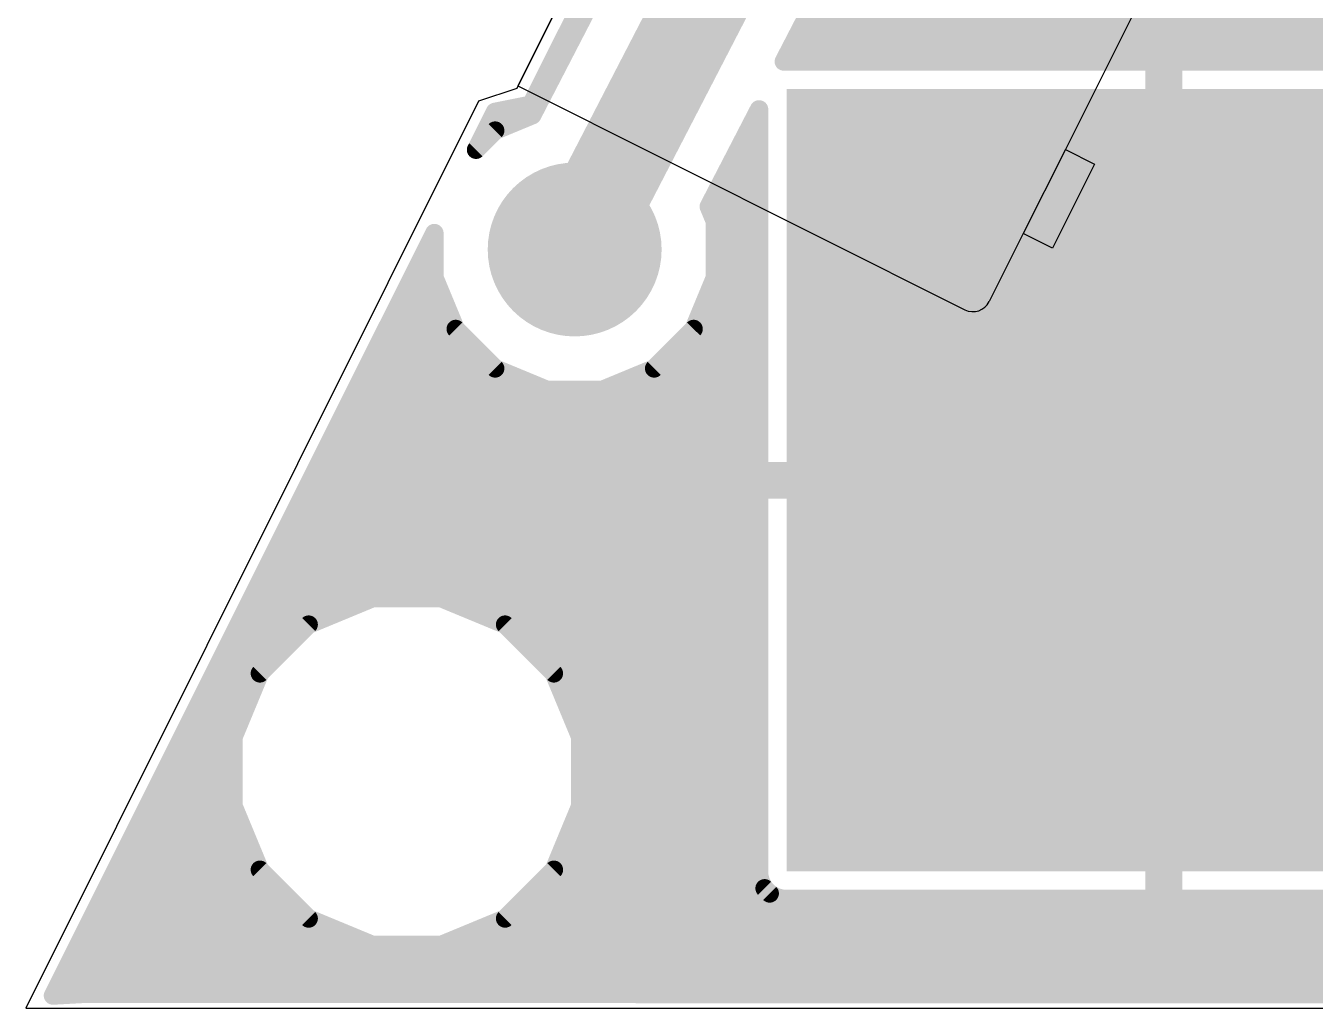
# Model space of a CAD drawing. Extents: x 0 to 110, y 0 to 76.
# Drawn here: x 0.03 to 17.82, y 0.03 to 13.59 of the extents above; entities that cross this region are included whole.
import ezdxf

# ---------------------------------------------------------------- set-up
doc = ezdxf.new("R2010")
doc.units = 0
doc.header["$MEASUREMENT"] = 0
doc.layers.get('0').update_dxf_attribs({"linetype": 'CONTINUOUS'})
for name, color, linetype in [('1', 22, 'CONTINUOUS'), ('18', 82, 'CONTINUOUS'), ('22', 253, 'CONTINUOUS'), ('255', 6, 'CONTINUOUS')]:
    doc.layers.add(name, color=color, linetype=linetype)

# ---------------------------------------------------------------- blocks, each defined once
blk = doc.blocks.new('RECT')
blk.add_solid([(-0.5, -0.5), (0.5, -0.5), (-0.5, 0.5), (0.5, 0.5)])
blk = doc.blocks.new('ROUNDV')
at = {"const_width": 0.5}
blk.add_lwpolyline([(0, -0.25, 1), (0, 0.25, 1), (0, -0.25)], format="xyb", dxfattribs=at)

msp = doc.modelspace()

# ---------------------------------------------------------------- linework, layer by layer
at = {"layer": '1'}
for points, const_width in [([(12.9, 20.75), (7.6, 10.5)], 1.27), ([(11.5581, 21.1411), (7.0143, 12.3536)], 0.254), ([(7, 12.5), (10.8, 20.1)], 0.254), ([(10.4862, 13.0956), (14.1167, 20.1168)], 0.254), ([(7.608, 13.716), (7.7188, 13.716)], 0.254), ([(10.807, 13.716), (35.0904, 13.716)], 0.254), ([(7.481, 13.462), (7.5875, 13.462)], 0.254), ([(10.6757, 13.462), (35.0831, 13.462)], 0.254), ([(7.354, 13.208), (7.4561, 13.208)], 0.254), ([(15.6036, 13.0956), (10.4862, 13.0956)], 0.254), ([(10.5443, 13.208), (30.0735, 13.208)], 0.254), ([(15.6036, 7.4416), (15.6036, 13.0956)], 0.254), ([(20.9858, 13.0956), (15.8576, 13.0956)], 0.254), ([(15.8576, 13.0956), (15.8576, 7.4416)], 0.254), ([(7.227, 12.954), (7.3248, 12.954)], 0.254), ([(15.6036, 12.954), (15.8576, 12.954)], 0.254), ([(7.1, 12.7), (7.1935, 12.7)], 0.254), ([(15.6036, 12.7), (15.8576, 12.7)], 0.254), ([(6.2388, 11.8775), (6.5, 12.4)], 0.254), ([(6.5, 12.4), (7, 12.5)], 0.254), ([(7.0143, 12.3536), (6.503, 12.1418)], 0.254), ([(6.73, 12.446), (7.0621, 12.446)], 0.254), ([(9.4506, 11.0928), (10.1446, 12.435)], 0.254), ([(10.1446, 12.435), (10.1446, 7.4416)], 0.254), ([(15.6036, 12.446), (15.8576, 12.446)], 0.254), ([(6.396, 12.192), (6.6243, 12.192)], 0.254), ([(10.019, 12.192), (10.1446, 12.192)], 0.254), ([(15.6036, 12.192), (15.8576, 12.192)], 0.254), ([(6.503, 12.1418), (6.2388, 11.8775)], 0.254), ([(6.269, 11.938), (6.2992, 11.938)], 0.254), ([(9.8877, 11.938), (10.1446, 11.938)], 0.254), ([(15.6036, 11.938), (15.8576, 11.938)], 0.254), ([(9.7563, 11.684), (10.1446, 11.684)], 0.254), ([(15.6036, 11.684), (15.8576, 11.684)], 0.254), ([(9.625, 11.43), (10.1446, 11.43)], 0.254), ([(15.6036, 11.43), (15.8576, 11.43)], 0.254), ([(9.5366, 10.8852), (9.4506, 11.0928)], 0.254), ([(9.4936, 11.176), (10.1446, 11.176)], 0.254), ([(17.9019, 10.9685), (14.5146, 7.5811)], 0.8128), ([(15.6036, 11.176), (15.8576, 11.176)], 0.254), ([(24.0618, 10.7182), (17.9019, 10.9685)], 0.8128), ([(9.5214, 10.922), (10.1446, 10.922)], 0.254), ([(15.6036, 10.922), (15.8576, 10.922)], 0.254), ([(9.5366, 10.1148), (9.5366, 10.8852)], 0.254), ([(0.4, 0.2), (5.6634, 10.7268)], 0.254), ([(5.634, 10.668), (5.6634, 10.668)], 0.254), ([(5.6634, 10.7268), (5.6634, 10.1148)], 0.254), ([(9.5366, 10.668), (10.1446, 10.668)], 0.254), ([(15.6036, 10.668), (15.8576, 10.668)], 0.254), ([(5.507, 10.414), (5.6634, 10.414)], 0.254), ([(9.5366, 10.414), (10.1446, 10.414)], 0.254), ([(15.6036, 10.414), (15.8576, 10.414)], 0.254), ([(5.38, 10.16), (5.6634, 10.16)], 0.254), ([(5.6634, 10.1148), (5.9582, 9.403)], 0.254), ([(9.2418, 9.403), (9.5366, 10.1148)], 0.254), ([(9.5366, 10.16), (10.1446, 10.16)], 0.254), ([(15.6036, 10.16), (15.8576, 10.16)], 0.254), ([(5.253, 9.906), (5.7499, 9.906)], 0.254), ([(9.4501, 9.906), (10.1446, 9.906)], 0.254), ([(15.6036, 9.906), (15.8576, 9.906)], 0.254), ([(5.126, 9.652), (5.8551, 9.652)], 0.254), ([(9.3449, 9.652), (10.1446, 9.652)], 0.254), ([(15.6036, 9.652), (15.8576, 9.652)], 0.254), ([(4.999, 9.398), (5.9632, 9.398)], 0.254), ([(5.9582, 9.403), (6.503, 8.8582)], 0.254), ([(8.697, 8.8582), (9.2418, 9.403)], 0.254), ([(9.2368, 9.398), (10.1446, 9.398)], 0.254), ([(15.6036, 9.398), (15.8576, 9.398)], 0.254), ([(4.872, 9.144), (6.2172, 9.144)], 0.254), ([(8.9828, 9.144), (10.1446, 9.144)], 0.254), ([(15.6036, 9.144), (15.8576, 9.144)], 0.254), ([(4.745, 8.89), (6.4712, 8.89)], 0.254), ([(6.503, 8.8582), (7.2148, 8.5634)], 0.254), ([(7.9852, 8.5634), (8.697, 8.8582)], 0.254), ([(8.7288, 8.89), (10.1446, 8.89)], 0.254), ([(15.6036, 8.89), (15.8576, 8.89)], 0.254), ([(4.618, 8.636), (7.0395, 8.636)], 0.254), ([(8.1605, 8.636), (10.1446, 8.636)], 0.254), ([(15.6036, 8.636), (15.8576, 8.636)], 0.254), ([(7.2148, 8.5634), (7.9852, 8.5634)], 0.254), ([(4.491, 8.382), (10.1446, 8.382)], 0.254), ([(15.6036, 8.382), (15.8576, 8.382)], 0.254), ([(4.364, 8.128), (10.1446, 8.128)], 0.254), ([(15.6036, 8.128), (15.8576, 8.128)], 0.254), ([(4.237, 7.874), (10.1446, 7.874)], 0.254), ([(14.5728, 7.5228), (14.5146, 7.5811)], 0.8128), ([(14.5567, 7.5649), (14.5146, 7.5228)], 0.8128), ([(14.5146, 7.5228), (14.5146, 7.5228)], 0.8128), ([(14.5146, 7.5228), (14.5728, 7.4645)], 0.8128), ([(24.0618, 7.3146), (14.5567, 7.5649)], 0.8128), ([(14.5728, 7.4645), (14.5728, 7.5228)], 0.8128), ([(15.6036, 7.874), (15.8576, 7.874)], 0.254), ([(4.11, 7.62), (10.1446, 7.62)], 0.254), ([(15.6036, 7.62), (15.8576, 7.62)], 0.254), ([(3.983, 7.366), (15.6036, 7.366)], 0.254), ([(10.1446, 7.4416), (15.6036, 7.4416)], 0.254), ([(15.6036, 7.4416), (15.6036, 7.1876)], 0.254), ([(15.8576, 7.4416), (15.6036, 7.4416)], 0.254), ([(15.8576, 7.1876), (15.8576, 7.4416)], 0.254), ([(15.8576, 7.4416), (21.3166, 7.4416)], 0.254), ([(15.8576, 7.366), (23.9348, 7.366)], 0.254), ([(15.6036, 7.1876), (10.1446, 7.1876)], 0.254), ([(10.1446, 7.1876), (10.1446, 1.8645)], 0.254), ([(15.6036, 1.5336), (15.6036, 7.1876)], 0.254), ([(15.6036, 7.1876), (15.8576, 7.1876)], 0.254), ([(15.8576, 7.1876), (15.8576, 1.5336)], 0.254), ([(21.3166, 7.1876), (15.8576, 7.1876)], 0.254), ([(3.856, 7.112), (10.1446, 7.112)], 0.254), ([(15.6036, 7.112), (15.8576, 7.112)], 0.254), ([(3.729, 6.858), (10.1446, 6.858)], 0.254), ([(15.6036, 6.858), (15.8576, 6.858)], 0.254), ([(3.602, 6.604), (10.1446, 6.604)], 0.254), ([(15.6036, 6.604), (15.8576, 6.604)], 0.254), ([(3.475, 6.35), (10.1446, 6.35)], 0.254), ([(15.6036, 6.35), (15.8576, 6.35)], 0.254), ([(3.348, 6.096), (10.1446, 6.096)], 0.254), ([(15.6036, 6.096), (15.8576, 6.096)], 0.254), ([(3.221, 5.842), (10.1446, 5.842)], 0.254), ([(15.6036, 5.842), (15.8576, 5.842)], 0.254), ([(3.094, 5.588), (4.5732, 5.588)], 0.254), ([(4.8084, 5.6854), (3.9289, 5.3211)], 0.254), ([(5.7604, 5.6854), (4.8084, 5.6854)], 0.254), ([(6.6399, 5.3211), (5.7604, 5.6854)], 0.254), ([(5.9956, 5.588), (10.1446, 5.588)], 0.254), ([(15.6036, 5.588), (15.8576, 5.588)], 0.254), ([(2.967, 5.334), (3.96, 5.334)], 0.254), ([(3.9289, 5.3211), (3.2557, 4.648)], 0.254), ([(6.6089, 5.334), (10.1446, 5.334)], 0.254), ([(7.3131, 4.648), (6.6399, 5.3211)], 0.254), ([(15.6036, 5.334), (15.8576, 5.334)], 0.254), ([(2.84, 5.08), (3.6878, 5.08)], 0.254), ([(6.8811, 5.08), (10.1446, 5.08)], 0.254), ([(15.6036, 5.08), (15.8576, 5.08)], 0.254), ([(2.713, 4.826), (3.4338, 4.826)], 0.254), ([(7.1351, 4.826), (10.1446, 4.826)], 0.254), ([(15.6036, 4.826), (15.8576, 4.826)], 0.254), ([(2.586, 4.572), (3.2243, 4.572)], 0.254), ([(3.2557, 4.648), (2.8914, 3.7684)], 0.254), ([(7.6774, 3.7684), (7.3131, 4.648)], 0.254), ([(7.3446, 4.572), (10.1446, 4.572)], 0.254), ([(15.6036, 4.572), (15.8576, 4.572)], 0.254), ([(2.459, 4.318), (3.1191, 4.318)], 0.254), ([(7.4498, 4.318), (10.1446, 4.318)], 0.254), ([(15.6036, 4.318), (15.8576, 4.318)], 0.254), ([(2.332, 4.064), (3.0138, 4.064)], 0.254), ([(7.555, 4.064), (10.1446, 4.064)], 0.254), ([(15.6036, 4.064), (15.8576, 4.064)], 0.254), ([(2.205, 3.81), (2.9086, 3.81)], 0.254), ([(7.6602, 3.81), (10.1446, 3.81)], 0.254), ([(15.6036, 3.81), (15.8576, 3.81)], 0.254), ([(2.8914, 3.7684), (2.8914, 2.8164)], 0.254), ([(7.6774, 2.8164), (7.6774, 3.7684)], 0.254), ([(2.078, 3.556), (2.8914, 3.556)], 0.254), ([(7.6774, 3.556), (10.1446, 3.556)], 0.254), ([(15.6036, 3.556), (15.8576, 3.556)], 0.254), ([(1.951, 3.302), (2.8914, 3.302)], 0.254), ([(7.6774, 3.302), (10.1446, 3.302)], 0.254), ([(15.6036, 3.302), (15.8576, 3.302)], 0.254), ([(1.824, 3.048), (2.8914, 3.048)], 0.254), ([(7.6774, 3.048), (10.1446, 3.048)], 0.254), ([(15.6036, 3.048), (15.8576, 3.048)], 0.254), ([(1.697, 2.794), (2.9007, 2.794)], 0.254), ([(2.8914, 2.8164), (3.2557, 1.9369)], 0.254), ([(7.3131, 1.9369), (7.6774, 2.8164)], 0.254), ([(7.6681, 2.794), (10.1446, 2.794)], 0.254), ([(15.6036, 2.794), (15.8576, 2.794)], 0.254), ([(1.57, 2.54), (3.0059, 2.54)], 0.254), ([(7.5629, 2.54), (10.1446, 2.54)], 0.254), ([(15.6036, 2.54), (15.8576, 2.54)], 0.254), ([(1.443, 2.286), (3.1111, 2.286)], 0.254), ([(7.4577, 2.286), (10.1446, 2.286)], 0.254), ([(15.6036, 2.286), (15.8576, 2.286)], 0.254), ([(1.316, 2.032), (3.2163, 2.032)], 0.254), ([(7.3525, 2.032), (10.1446, 2.032)], 0.254), ([(15.6036, 2.032), (15.8576, 2.032)], 0.254), ([(3.2557, 1.9369), (3.9289, 1.2638)], 0.254), ([(6.6399, 1.2638), (7.3131, 1.9369)], 0.254), ([(10.1446, 1.8645), (10.1706, 1.7676)], 0.254), ([(1.189, 1.778), (3.4146, 1.778)], 0.254), ([(7.1542, 1.778), (10.1678, 1.778)], 0.254), ([(10.1706, 1.7676), (10.2208, 1.6807)], 0.254), ([(10.2208, 1.6807), (10.2917, 1.6097)], 0.254), ([(15.6036, 1.778), (15.8576, 1.778)], 0.254), ([(1.062, 1.524), (3.6686, 1.524)], 0.254), ([(6.9002, 1.524), (22.2838, 1.524)], 0.254), ([(10.2917, 1.6097), (10.3786, 1.5596)], 0.254), ([(10.3786, 1.5596), (10.4755, 1.5336)], 0.254), ([(10.4755, 1.5336), (15.6036, 1.5336)], 0.254), ([(15.8576, 1.5336), (20.9858, 1.5336)], 0.254), ([(0.935, 1.27), (3.9226, 1.27)], 0.254), ([(3.9289, 1.2638), (4.8084, 0.8994)], 0.254), ([(5.7604, 0.8994), (6.6399, 1.2638)], 0.254), ([(6.6462, 1.27), (22.3891, 1.27)], 0.254), ([(0.808, 1.016), (4.527, 1.016)], 0.254), ([(6.0418, 1.016), (22.5452, 1.016)], 0.254), ([(4.8084, 0.8994), (5.7604, 0.8994)], 0.254), ([(0.681, 0.762), (22.7992, 0.762)], 0.254), ([(0.554, 0.508), (23.1243, 0.508)], 0.254), ([(0.427, 0.254), (60.1268, 0.254)], 0.254), ([(0.85, 0.225), (0.4, 0.2)], 0.254), ([(60.1, 0.2), (0.85, 0.225)], 0.254)]:
    msp.add_lwpolyline(points, dxfattribs=dict(at, const_width=const_width))
for points, const_width in [([(7.481, 13.5255, 1), (7.481, 13.3985)], 0.127), ([(7.5875, 13.3985, 1), (7.5875, 13.5255)], 0.127), ([(10.6757, 13.5255, 1), (10.6757, 13.3985)], 0.127), ([(7.354, 13.2715, 1), (7.354, 13.1445)], 0.127), ([(7.4561, 13.1445, 1), (7.4561, 13.2715)], 0.127), ([(10.4862, 13.1591, 1), (10.4862, 13.0321)], 0.127), ([(10.4298, 13.1248, 1), (10.5426, 13.0664)], 0.127), ([(10.5443, 13.2715, 1), (10.5443, 13.1445)], 0.127), ([(15.6671, 13.0956, 1), (15.5401, 13.0956)], 0.127), ([(15.6036, 13.0321, 1), (15.6036, 13.1591)], 0.127), ([(15.8576, 13.1591, 1), (15.8576, 13.0321)], 0.127), ([(15.9211, 13.0956, 1), (15.7941, 13.0956)], 0.127), ([(7.227, 13.0175, 1), (7.227, 12.8905)], 0.127), ([(7.3248, 12.8905, 1), (7.3248, 13.0175)], 0.127), ([(15.6036, 13.0175, 1), (15.6036, 12.8905)], 0.127), ([(15.8576, 12.8905, 1), (15.8576, 13.0175)], 0.127), ([(7.1, 12.7635, 1), (7.1, 12.6365)], 0.127), ([(7.1935, 12.6365, 1), (7.1935, 12.7635)], 0.127), ([(15.6036, 12.7635, 1), (15.6036, 12.6365)], 0.127), ([(15.8576, 12.6365, 1), (15.8576, 12.7635)], 0.127), ([(6.4875, 12.4623, 1), (6.5125, 12.3377)], 0.127), ([(6.5568, 12.3716, 1), (6.4432, 12.4284)], 0.127), ([(6.73, 12.5095, 1), (6.73, 12.3825)], 0.127), ([(6.9432, 12.5284, 1), (7.0568, 12.4716)], 0.127), ([(7.0125, 12.4377, 1), (6.9875, 12.5623)], 0.127), ([(7.0386, 12.2949, 1), (6.99, 12.4122)], 0.127), ([(7.0621, 12.3825, 1), (7.0621, 12.5095)], 0.127), ([(10.2081, 12.435, 1), (10.0811, 12.435)], 0.127), ([(10.201, 12.4058, 1), (10.0882, 12.4642)], 0.127), ([(15.6036, 12.5095, 1), (15.6036, 12.3825)], 0.127), ([(15.8576, 12.3825, 1), (15.8576, 12.5095)], 0.127), ([(6.396, 12.2555, 1), (6.396, 12.1285)], 0.127), ([(6.6243, 12.1285, 1), (6.6243, 12.2555)], 0.127), ([(6.9579, 12.3827, 1), (7.0707, 12.3244)], 0.127), ([(10.019, 12.2555, 1), (10.019, 12.1285)], 0.127), ([(10.1446, 12.1285, 1), (10.1446, 12.2555)], 0.127), ([(15.6036, 12.2555, 1), (15.6036, 12.1285)], 0.127), ([(15.8576, 12.1285, 1), (15.8576, 12.2555)], 0.127), ([(6.4787, 12.2004, 1), (6.5273, 12.0831)], 0.127), ([(6.5479, 12.0969, 1), (6.4581, 12.1867)], 0.127), ([(6.1939, 11.9224, 1), (6.2837, 11.8326)], 0.127), ([(6.182, 11.9059, 1), (6.2956, 11.8491)], 0.127), ([(6.269, 12.0015, 1), (6.269, 11.8745)], 0.127), ([(6.2992, 11.8745, 1), (6.2992, 12.0015)], 0.127), ([(9.8877, 12.0015, 1), (9.8877, 11.8745)], 0.127), ([(10.1446, 11.8745, 1), (10.1446, 12.0015)], 0.127), ([(15.6036, 12.0015, 1), (15.6036, 11.8745)], 0.127), ([(15.8576, 11.8745, 1), (15.8576, 12.0015)], 0.127), ([(9.7563, 11.7475, 1), (9.7563, 11.6205)], 0.127), ([(10.1446, 11.6205, 1), (10.1446, 11.7475)], 0.127), ([(15.6036, 11.7475, 1), (15.6036, 11.6205)], 0.127), ([(15.8576, 11.6205, 1), (15.8576, 11.7475)], 0.127), ([(9.625, 11.4935, 1), (9.625, 11.3665)], 0.127), ([(10.1446, 11.3665, 1), (10.1446, 11.4935)], 0.127), ([(15.6036, 11.4935, 1), (15.6036, 11.3665)], 0.127), ([(15.8576, 11.3665, 1), (15.8576, 11.4935)], 0.127), ([(9.5093, 11.1171, 1), (9.392, 11.0685)], 0.127), ([(9.4936, 11.2395, 1), (9.4936, 11.1125)], 0.127), ([(10.1446, 11.1125, 1), (10.1446, 11.2395)], 0.127), ([(15.6036, 11.2395, 1), (15.6036, 11.1125)], 0.127), ([(15.8576, 11.1125, 1), (15.8576, 11.2395)], 0.127), ([(17.9102, 11.1715, 1), (17.8937, 10.7655)], 0.4064), ([(18.0456, 10.8248, 1), (17.7583, 11.1122)], 0.4064), ([(9.3942, 11.1219, 1), (9.507, 11.0636)], 0.127), ([(9.5214, 10.9855, 1), (9.5214, 10.8585)], 0.127), ([(10.1446, 10.8585, 1), (10.1446, 10.9855)], 0.127), ([(15.6036, 10.9855, 1), (15.6036, 10.8585)], 0.127), ([(15.8576, 10.8585, 1), (15.8576, 10.9855)], 0.127), ([(7.318, 10.6458, 1), (7.882, 10.3542)], 0.635), ([(9.6001, 10.8852, 1), (9.4731, 10.8852)], 0.127), ([(9.4779, 10.8609, 1), (9.5953, 10.9095)], 0.127), ([(5.634, 10.7315, 1), (5.634, 10.6045)], 0.127), ([(5.7269, 10.7268, 1), (5.5999, 10.7268)], 0.127), ([(5.7202, 10.6984, 1), (5.6066, 10.7552)], 0.127), ([(5.6634, 10.6045, 1), (5.6634, 10.7315)], 0.127), ([(9.5366, 10.7315, 1), (9.5366, 10.6045)], 0.127), ([(10.1446, 10.6045, 1), (10.1446, 10.7315)], 0.127), ([(15.6036, 10.7315, 1), (15.6036, 10.6045)], 0.127), ([(15.8576, 10.6045, 1), (15.8576, 10.7315)], 0.127), ([(5.507, 10.4775, 1), (5.507, 10.3505)], 0.127), ([(5.6634, 10.3505, 1), (5.6634, 10.4775)], 0.127), ([(9.5366, 10.4775, 1), (9.5366, 10.3505)], 0.127), ([(10.1446, 10.3505, 1), (10.1446, 10.4775)], 0.127), ([(15.6036, 10.4775, 1), (15.6036, 10.3505)], 0.127), ([(15.8576, 10.3505, 1), (15.8576, 10.4775)], 0.127), ([(5.38, 10.2235, 1), (5.38, 10.0965)], 0.127), ([(5.7221, 10.1391, 1), (5.6047, 10.0905)], 0.127), ([(5.5999, 10.1148, 1), (5.7269, 10.1148)], 0.127), ([(5.6634, 10.0965, 1), (5.6634, 10.2235)], 0.127), ([(9.5366, 10.2235, 1), (9.5366, 10.0965)], 0.127), ([(9.4731, 10.1148, 1), (9.6001, 10.1148)], 0.127), ([(9.5953, 10.0905, 1), (9.4779, 10.1391)], 0.127), ([(10.1446, 10.0965, 1), (10.1446, 10.2235)], 0.127), ([(15.6036, 10.2235, 1), (15.6036, 10.0965)], 0.127), ([(15.8576, 10.0965, 1), (15.8576, 10.2235)], 0.127), ([(5.253, 9.9695, 1), (5.253, 9.8425)], 0.127), ([(5.7499, 9.8425, 1), (5.7499, 9.9695)], 0.127), ([(9.4501, 9.9695, 1), (9.4501, 9.8425)], 0.127), ([(10.1446, 9.8425, 1), (10.1446, 9.9695)], 0.127), ([(15.6036, 9.9695, 1), (15.6036, 9.8425)], 0.127), ([(15.8576, 9.8425, 1), (15.8576, 9.9695)], 0.127), ([(5.126, 9.7155, 1), (5.126, 9.5885)], 0.127), ([(5.8551, 9.5885, 1), (5.8551, 9.7155)], 0.127), ([(9.3449, 9.7155, 1), (9.3449, 9.5885)], 0.127), ([(10.1446, 9.5885, 1), (10.1446, 9.7155)], 0.127), ([(15.6036, 9.7155, 1), (15.6036, 9.5885)], 0.127), ([(15.8576, 9.5885, 1), (15.8576, 9.7155)], 0.127), ([(4.999, 9.4615, 1), (4.999, 9.3345)], 0.127), ([(6.0031, 9.4479, 1), (5.9133, 9.3581)], 0.127), ([(5.8996, 9.3787, 1), (6.0169, 9.4273)], 0.127), ([(5.9632, 9.3345, 1), (5.9632, 9.4615)], 0.127), ([(9.2368, 9.4615, 1), (9.2368, 9.3345)], 0.127), ([(9.1831, 9.4273, 1), (9.3004, 9.3787)], 0.127), ([(9.2867, 9.3581, 1), (9.1969, 9.4479)], 0.127), ([(10.1446, 9.3345, 1), (10.1446, 9.4615)], 0.127), ([(15.6036, 9.4615, 1), (15.6036, 9.3345)], 0.127), ([(15.8576, 9.3345, 1), (15.8576, 9.4615)], 0.127), ([(4.872, 9.2075, 1), (4.872, 9.0805)], 0.127), ([(6.2172, 9.0805, 1), (6.2172, 9.2075)], 0.127), ([(8.9828, 9.2075, 1), (8.9828, 9.0805)], 0.127), ([(10.1446, 9.0805, 1), (10.1446, 9.2075)], 0.127), ([(15.6036, 9.2075, 1), (15.6036, 9.0805)], 0.127), ([(15.8576, 9.0805, 1), (15.8576, 9.2075)], 0.127), ([(4.745, 8.9535, 1), (4.745, 8.8265)], 0.127), ([(6.5273, 8.9169, 1), (6.4787, 8.7996)], 0.127), ([(6.4581, 8.8133, 1), (6.5479, 8.9031)], 0.127), ([(6.4712, 8.8265, 1), (6.4712, 8.9535)], 0.127), ([(8.6521, 8.9031, 1), (8.7419, 8.8133)], 0.127), ([(8.7288, 8.9535, 1), (8.7288, 8.8265)], 0.127), ([(8.7213, 8.7996, 1), (8.6727, 8.9169)], 0.127), ([(10.1446, 8.8265, 1), (10.1446, 8.9535)], 0.127), ([(15.6036, 8.9535, 1), (15.6036, 8.8265)], 0.127), ([(15.8576, 8.8265, 1), (15.8576, 8.9535)], 0.127), ([(4.618, 8.6995, 1), (4.618, 8.5725)], 0.127), ([(7.0395, 8.5725, 1), (7.0395, 8.6995)], 0.127), ([(8.1605, 8.6995, 1), (8.1605, 8.5725)], 0.127), ([(10.1446, 8.5725, 1), (10.1446, 8.6995)], 0.127), ([(15.6036, 8.6995, 1), (15.6036, 8.5725)], 0.127), ([(15.8576, 8.5725, 1), (15.8576, 8.6995)], 0.127), ([(7.2148, 8.6269, 1), (7.2148, 8.4999)], 0.127), ([(7.1905, 8.5047, 1), (7.2391, 8.6221)], 0.127), ([(7.9609, 8.6221, 1), (8.0095, 8.5047)], 0.127), ([(7.9852, 8.4999, 1), (7.9852, 8.6269)], 0.127), ([(4.491, 8.4455, 1), (4.491, 8.3185)], 0.127), ([(10.1446, 8.3185, 1), (10.1446, 8.4455)], 0.127), ([(15.6036, 8.4455, 1), (15.6036, 8.3185)], 0.127), ([(15.8576, 8.3185, 1), (15.8576, 8.4455)], 0.127), ([(4.364, 8.1915, 1), (4.364, 8.0645)], 0.127), ([(10.1446, 8.0645, 1), (10.1446, 8.1915)], 0.127), ([(15.6036, 8.1915, 1), (15.6036, 8.0645)], 0.127), ([(15.8576, 8.0645, 1), (15.8576, 8.1915)], 0.127), ([(4.237, 7.9375, 1), (4.237, 7.8105)], 0.127), ([(10.1446, 7.8105, 1), (10.1446, 7.9375)], 0.127), ([(14.6582, 7.7248, 1), (14.3709, 7.4374)], 0.4064), ([(14.7178, 7.5228, 1), (14.3114, 7.5228)], 0.4064), ([(14.6582, 7.6665, 1), (14.3709, 7.3791)], 0.4064), ([(14.3709, 7.7248, 1), (14.6582, 7.4374)], 0.4064), ([(14.3709, 7.6665, 1), (14.6582, 7.3791)], 0.4064), ([(14.562, 7.768, 1), (14.5513, 7.3618)], 0.4064), ([(14.776, 7.5228, 1), (14.3696, 7.5228)], 0.4064), ([(14.7003, 7.4212, 1), (14.413, 7.7086)], 0.4064), ([(14.4292, 7.3791, 1), (14.7165, 7.6665)], 0.4064), ([(15.6036, 7.9375, 1), (15.6036, 7.8105)], 0.127), ([(15.8576, 7.8105, 1), (15.8576, 7.9375)], 0.127), ([(4.11, 7.6835, 1), (4.11, 7.5565)], 0.127), ([(10.1446, 7.5565, 1), (10.1446, 7.6835)], 0.127), ([(14.3114, 7.5228, 1), (14.7178, 7.5228)], 0.4064), ([(14.3696, 7.4645, 1), (14.776, 7.4645)], 0.4064), ([(14.4292, 7.3208, 1), (14.7165, 7.6082)], 0.4064), ([(15.6036, 7.6835, 1), (15.6036, 7.5565)], 0.127), ([(15.8576, 7.5565, 1), (15.8576, 7.6835)], 0.127), ([(3.983, 7.4295, 1), (3.983, 7.3025)], 0.127), ([(10.1446, 7.5051, 1), (10.1446, 7.3781)], 0.127), ([(10.0811, 7.4416, 1), (10.2081, 7.4416)], 0.127), ([(15.6671, 7.4416, 1), (15.5401, 7.4416)], 0.127), ([(15.6036, 7.5051, 1), (15.6036, 7.3781)], 0.127), ([(15.5401, 7.4416, 1), (15.6671, 7.4416)], 0.127), ([(15.6036, 7.3781, 1), (15.6036, 7.5051)], 0.127), ([(15.6036, 7.3025, 1), (15.6036, 7.4295)], 0.127), ([(15.9211, 7.4416, 1), (15.7941, 7.4416)], 0.127), ([(15.8576, 7.5051, 1), (15.8576, 7.3781)], 0.127), ([(15.7941, 7.4416, 1), (15.9211, 7.4416)], 0.127), ([(15.8576, 7.4295, 1), (15.8576, 7.3025)], 0.127), ([(15.8576, 7.3781, 1), (15.8576, 7.5051)], 0.127), ([(10.1446, 7.2511, 1), (10.1446, 7.1241)], 0.127), ([(10.2081, 7.1876, 1), (10.0811, 7.1876)], 0.127), ([(15.6671, 7.1876, 1), (15.5401, 7.1876)], 0.127), ([(15.6036, 7.2511, 1), (15.6036, 7.1241)], 0.127), ([(15.6036, 7.1241, 1), (15.6036, 7.2511)], 0.127), ([(15.9211, 7.1876, 1), (15.7941, 7.1876)], 0.127), ([(15.8576, 7.2511, 1), (15.8576, 7.1241)], 0.127), ([(15.8576, 7.1241, 1), (15.8576, 7.2511)], 0.127), ([(3.856, 7.1755, 1), (3.856, 7.0485)], 0.127), ([(10.1446, 7.0485, 1), (10.1446, 7.1755)], 0.127), ([(15.5401, 7.1876, 1), (15.6671, 7.1876)], 0.127), ([(15.6036, 7.1755, 1), (15.6036, 7.0485)], 0.127), ([(15.7941, 7.1876, 1), (15.9211, 7.1876)], 0.127), ([(15.8576, 7.0485, 1), (15.8576, 7.1755)], 0.127), ([(3.729, 6.9215, 1), (3.729, 6.7945)], 0.127), ([(10.1446, 6.7945, 1), (10.1446, 6.9215)], 0.127), ([(15.6036, 6.9215, 1), (15.6036, 6.7945)], 0.127), ([(15.8576, 6.7945, 1), (15.8576, 6.9215)], 0.127), ([(3.602, 6.6675, 1), (3.602, 6.5405)], 0.127), ([(10.1446, 6.5405, 1), (10.1446, 6.6675)], 0.127), ([(15.6036, 6.6675, 1), (15.6036, 6.5405)], 0.127), ([(15.8576, 6.5405, 1), (15.8576, 6.6675)], 0.127), ([(3.475, 6.4135, 1), (3.475, 6.2865)], 0.127), ([(10.1446, 6.2865, 1), (10.1446, 6.4135)], 0.127), ([(15.6036, 6.4135, 1), (15.6036, 6.2865)], 0.127), ([(15.8576, 6.2865, 1), (15.8576, 6.4135)], 0.127), ([(3.348, 6.1595, 1), (3.348, 6.0325)], 0.127), ([(10.1446, 6.0325, 1), (10.1446, 6.1595)], 0.127), ([(15.6036, 6.1595, 1), (15.6036, 6.0325)], 0.127), ([(15.8576, 6.0325, 1), (15.8576, 6.1595)], 0.127), ([(3.221, 5.9055, 1), (3.221, 5.7785)], 0.127), ([(10.1446, 5.7785, 1), (10.1446, 5.9055)], 0.127), ([(15.6036, 5.9055, 1), (15.6036, 5.7785)], 0.127), ([(15.8576, 5.7785, 1), (15.8576, 5.9055)], 0.127), ([(3.094, 5.6515, 1), (3.094, 5.5245)], 0.127), ([(4.5732, 5.5245, 1), (4.5732, 5.6515)], 0.127), ([(4.8084, 5.7489, 1), (4.8084, 5.6219)], 0.127), ([(4.8327, 5.6268, 1), (4.7841, 5.7441)], 0.127), ([(5.7847, 5.7441, 1), (5.7361, 5.6268)], 0.127), ([(5.7604, 5.6219, 1), (5.7604, 5.7489)], 0.127), ([(5.9956, 5.6515, 1), (5.9956, 5.5245)], 0.127), ([(10.1446, 5.5245, 1), (10.1446, 5.6515)], 0.127), ([(15.6036, 5.6515, 1), (15.6036, 5.5245)], 0.127), ([(15.8576, 5.5245, 1), (15.8576, 5.6515)], 0.127), ([(2.967, 5.3975, 1), (2.967, 5.2705)], 0.127), ([(3.9046, 5.3798, 1), (3.9532, 5.2625)], 0.127), ([(3.9738, 5.2762, 1), (3.884, 5.366)], 0.127), ([(3.96, 5.2705, 1), (3.96, 5.3975)], 0.127), ([(6.6089, 5.3975, 1), (6.6089, 5.2705)], 0.127), ([(6.6848, 5.366, 1), (6.595, 5.2762)], 0.127), ([(6.6156, 5.2625, 1), (6.6642, 5.3798)], 0.127), ([(10.1446, 5.2705, 1), (10.1446, 5.3975)], 0.127), ([(15.6036, 5.3975, 1), (15.6036, 5.2705)], 0.127), ([(15.8576, 5.2705, 1), (15.8576, 5.3975)], 0.127), ([(2.84, 5.1435, 1), (2.84, 5.0165)], 0.127), ([(3.6878, 5.0165, 1), (3.6878, 5.1435)], 0.127), ([(6.8811, 5.1435, 1), (6.8811, 5.0165)], 0.127), ([(10.1446, 5.0165, 1), (10.1446, 5.1435)], 0.127), ([(15.6036, 5.1435, 1), (15.6036, 5.0165)], 0.127), ([(15.8576, 5.0165, 1), (15.8576, 5.1435)], 0.127), ([(2.713, 4.8895, 1), (2.713, 4.7625)], 0.127), ([(3.4338, 4.7625, 1), (3.4338, 4.8895)], 0.127), ([(7.1351, 4.8895, 1), (7.1351, 4.7625)], 0.127), ([(10.1446, 4.7625, 1), (10.1446, 4.8895)], 0.127), ([(15.6036, 4.8895, 1), (15.6036, 4.7625)], 0.127), ([(15.8576, 4.7625, 1), (15.8576, 4.8895)], 0.127), ([(2.586, 4.6355, 1), (2.586, 4.5085)], 0.127), ([(3.2108, 4.6929, 1), (3.3006, 4.6031)], 0.127), ([(3.3144, 4.6237, 1), (3.1971, 4.6723)], 0.127), ([(3.2243, 4.5085, 1), (3.2243, 4.6355)], 0.127), ([(7.3718, 4.6723, 1), (7.2544, 4.6237)], 0.127), ([(7.2682, 4.6031, 1), (7.358, 4.6929)], 0.127), ([(7.3446, 4.6355, 1), (7.3446, 4.5085)], 0.127), ([(10.1446, 4.5085, 1), (10.1446, 4.6355)], 0.127), ([(15.6036, 4.6355, 1), (15.6036, 4.5085)], 0.127), ([(15.8576, 4.5085, 1), (15.8576, 4.6355)], 0.127), ([(2.459, 4.3815, 1), (2.459, 4.2545)], 0.127), ([(3.1191, 4.2545, 1), (3.1191, 4.3815)], 0.127), ([(7.4498, 4.3815, 1), (7.4498, 4.2545)], 0.127), ([(10.1446, 4.2545, 1), (10.1446, 4.3815)], 0.127), ([(15.6036, 4.3815, 1), (15.6036, 4.2545)], 0.127), ([(15.8576, 4.2545, 1), (15.8576, 4.3815)], 0.127), ([(2.332, 4.1275, 1), (2.332, 4.0005)], 0.127), ([(3.0138, 4.0005, 1), (3.0138, 4.1275)], 0.127), ([(7.555, 4.1275, 1), (7.555, 4.0005)], 0.127), ([(10.1446, 4.0005, 1), (10.1446, 4.1275)], 0.127), ([(15.6036, 4.1275, 1), (15.6036, 4.0005)], 0.127), ([(15.8576, 4.0005, 1), (15.8576, 4.1275)], 0.127), ([(2.205, 3.8735, 1), (2.205, 3.7465)], 0.127), ([(2.9086, 3.7465, 1), (2.9086, 3.8735)], 0.127), ([(7.6602, 3.8735, 1), (7.6602, 3.7465)], 0.127), ([(10.1446, 3.7465, 1), (10.1446, 3.8735)], 0.127), ([(15.6036, 3.8735, 1), (15.6036, 3.7465)], 0.127), ([(15.8576, 3.7465, 1), (15.8576, 3.8735)], 0.127), ([(2.9549, 3.7684, 1), (2.8279, 3.7684)], 0.127), ([(2.8327, 3.7927, 1), (2.9501, 3.7441)], 0.127), ([(7.7409, 3.7684, 1), (7.6139, 3.7684)], 0.127), ([(7.6187, 3.7441, 1), (7.7361, 3.7927)], 0.127), ([(2.078, 3.6195, 1), (2.078, 3.4925)], 0.127), ([(2.8914, 3.4925, 1), (2.8914, 3.6195)], 0.127), ([(7.6774, 3.6195, 1), (7.6774, 3.4925)], 0.127), ([(10.1446, 3.4925, 1), (10.1446, 3.6195)], 0.127), ([(15.6036, 3.6195, 1), (15.6036, 3.4925)], 0.127), ([(15.8576, 3.4925, 1), (15.8576, 3.6195)], 0.127), ([(1.951, 3.3655, 1), (1.951, 3.2385)], 0.127), ([(2.8914, 3.2385, 1), (2.8914, 3.3655)], 0.127), ([(7.6774, 3.3655, 1), (7.6774, 3.2385)], 0.127), ([(10.1446, 3.2385, 1), (10.1446, 3.3655)], 0.127), ([(15.6036, 3.3655, 1), (15.6036, 3.2385)], 0.127), ([(15.8576, 3.2385, 1), (15.8576, 3.3655)], 0.127), ([(1.824, 3.1115, 1), (1.824, 2.9845)], 0.127), ([(2.8914, 2.9845, 1), (2.8914, 3.1115)], 0.127), ([(7.6774, 3.1115, 1), (7.6774, 2.9845)], 0.127), ([(10.1446, 2.9845, 1), (10.1446, 3.1115)], 0.127), ([(15.6036, 3.1115, 1), (15.6036, 2.9845)], 0.127), ([(15.8576, 2.9845, 1), (15.8576, 3.1115)], 0.127), ([(1.697, 2.8575, 1), (1.697, 2.7305)], 0.127), ([(2.9501, 2.8407, 1), (2.8327, 2.7921)], 0.127), ([(2.8279, 2.8164, 1), (2.9549, 2.8164)], 0.127), ([(2.9007, 2.7305, 1), (2.9007, 2.8575)], 0.127), ([(7.6681, 2.8575, 1), (7.6681, 2.7305)], 0.127), ([(7.6139, 2.8164, 1), (7.7409, 2.8164)], 0.127), ([(7.7361, 2.7921, 1), (7.6187, 2.8407)], 0.127), ([(10.1446, 2.7305, 1), (10.1446, 2.8575)], 0.127), ([(15.6036, 2.8575, 1), (15.6036, 2.7305)], 0.127), ([(15.8576, 2.7305, 1), (15.8576, 2.8575)], 0.127), ([(1.57, 2.6035, 1), (1.57, 2.4765)], 0.127), ([(3.0059, 2.4765, 1), (3.0059, 2.6035)], 0.127), ([(7.5629, 2.6035, 1), (7.5629, 2.4765)], 0.127), ([(10.1446, 2.4765, 1), (10.1446, 2.6035)], 0.127), ([(15.6036, 2.6035, 1), (15.6036, 2.4765)], 0.127), ([(15.8576, 2.4765, 1), (15.8576, 2.6035)], 0.127), ([(1.443, 2.3495, 1), (1.443, 2.2225)], 0.127), ([(3.1111, 2.2225, 1), (3.1111, 2.3495)], 0.127), ([(7.4577, 2.3495, 1), (7.4577, 2.2225)], 0.127), ([(10.1446, 2.2225, 1), (10.1446, 2.3495)], 0.127), ([(15.6036, 2.3495, 1), (15.6036, 2.2225)], 0.127), ([(15.8576, 2.2225, 1), (15.8576, 2.3495)], 0.127), ([(1.316, 2.0955, 1), (1.316, 1.9685)], 0.127), ([(3.2163, 1.9685, 1), (3.2163, 2.0955)], 0.127), ([(7.3525, 2.0955, 1), (7.3525, 1.9685)], 0.127), ([(10.1446, 1.9685, 1), (10.1446, 2.0955)], 0.127), ([(15.6036, 2.0955, 1), (15.6036, 1.9685)], 0.127), ([(15.8576, 1.9685, 1), (15.8576, 2.0955)], 0.127), ([(3.3006, 1.9818, 1), (3.2108, 1.892)], 0.127), ([(3.1971, 1.9126, 1), (3.3144, 1.9612)], 0.127), ([(7.2544, 1.9612, 1), (7.3718, 1.9126)], 0.127), ([(7.358, 1.892, 1), (7.2682, 1.9818)], 0.127), ([(10.206, 1.8809, 1), (10.0833, 1.848)], 0.127), ([(1.189, 1.8415, 1), (1.189, 1.7145)], 0.127), ([(3.4146, 1.7145, 1), (3.4146, 1.8415)], 0.127), ([(7.1542, 1.8415, 1), (7.1542, 1.7145)], 0.127), ([(10.0811, 1.8645, 1), (10.2081, 1.8645)], 0.127), ([(10.2256, 1.7993, 1), (10.1156, 1.7358)], 0.127), ([(10.1093, 1.7511, 1), (10.2319, 1.784)], 0.127), ([(10.2657, 1.7256, 1), (10.1759, 1.6358)], 0.127), ([(10.1678, 1.7145, 1), (10.1678, 1.8415)], 0.127), ([(15.6036, 1.8415, 1), (15.6036, 1.7145)], 0.127), ([(15.8576, 1.7145, 1), (15.8576, 1.8415)], 0.127), ([(1.062, 1.5875, 1), (1.062, 1.4605)], 0.127), ([(3.6686, 1.4605, 1), (3.6686, 1.5875)], 0.127), ([(6.9002, 1.5875, 1), (6.9002, 1.4605)], 0.127), ([(10.1658, 1.6489, 1), (10.2758, 1.7124)], 0.127), ([(10.3234, 1.6647, 1), (10.2599, 1.5547)], 0.127), ([(10.2468, 1.5648, 1), (10.3366, 1.6546)], 0.127), ([(10.395, 1.6209, 1), (10.3621, 1.4982)], 0.127), ([(10.3468, 1.5046, 1), (10.4103, 1.6146)], 0.127), ([(10.4755, 1.5971, 1), (10.4755, 1.4701)], 0.127), ([(10.459, 1.4723, 1), (10.4919, 1.595)], 0.127), ([(15.6036, 1.4701, 1), (15.6036, 1.5971)], 0.127), ([(15.8576, 1.5971, 1), (15.8576, 1.4701)], 0.127), ([(15.5401, 1.5336, 1), (15.6671, 1.5336)], 0.127), ([(15.7941, 1.5336, 1), (15.9211, 1.5336)], 0.127), ([(0.935, 1.3335, 1), (0.935, 1.2065)], 0.127), ([(3.9532, 1.3224, 1), (3.9046, 1.2051)], 0.127), ([(3.884, 1.2189, 1), (3.9738, 1.3087)], 0.127), ([(3.9226, 1.2065, 1), (3.9226, 1.3335)], 0.127), ([(6.595, 1.3087, 1), (6.6848, 1.2189)], 0.127), ([(6.6462, 1.3335, 1), (6.6462, 1.2065)], 0.127), ([(6.6642, 1.2051, 1), (6.6156, 1.3224)], 0.127), ([(0.808, 1.0795, 1), (0.808, 0.9525)], 0.127), ([(4.527, 0.9525, 1), (4.527, 1.0795)], 0.127), ([(6.0418, 1.0795, 1), (6.0418, 0.9525)], 0.127), ([(4.8084, 0.9629, 1), (4.8084, 0.8359)], 0.127), ([(4.7841, 0.8408, 1), (4.8327, 0.9581)], 0.127), ([(5.7361, 0.9581, 1), (5.7847, 0.8408)], 0.127), ([(5.7604, 0.8359, 1), (5.7604, 0.9629)], 0.127), ([(0.681, 0.8255, 1), (0.681, 0.6985)], 0.127), ([(0.554, 0.5715, 1), (0.554, 0.4445)], 0.127), ([(0.427, 0.3175, 1), (0.427, 0.1905)], 0.127), ([(0.3965, 0.2634, 1), (0.4035, 0.1366)], 0.127), ([(0.3432, 0.2284, 1), (0.4568, 0.1716)], 0.127), ([(0.85, 0.2885, 1), (0.85, 0.1615)], 0.127), ([(0.8535, 0.1616, 1), (0.8465, 0.2884)], 0.127)]:
    msp.add_lwpolyline(points, format="xyb", dxfattribs=dict(at, const_width=const_width))
at = {"layer": '22'}
for p, q in [((7.5993, 14.3232), (6.8157, 12.7584)), ((15.6044, 14.3406), (14.3731, 11.8817)), ((6.8157, 12.7584), (12.9854, 9.6689)), ((14.3731, 11.8817), (13.791, 10.7193)), ((14.3731, 11.8817), (14.7754, 11.6802)), ((14.7754, 11.6802), (14.1933, 10.5178)), ((13.791, 10.7193), (13.3208, 9.7805)), ((14.1933, 10.5178), (13.791, 10.7193))]:
    msp.add_line(p, q, dxfattribs=at)
msp.add_arc((13.0973, 9.8924), 0.25, 243.4, 333.4, dxfattribs=at)
at = {"layer": '255'}
for p, q in [((10.4, 19.925), (6.8, 12.725)), ((6.8, 12.725), (6.275, 12.55)), ((6.275, 12.55), (0.025, 0.025)), ((0.025, 0.025), (60.25, 0.025))]:
    msp.add_line(p, q, dxfattribs=at)

# ---------------------------------------------------------------- block references
at = {"layer": '1', "xscale": 10.8, "yscale": 10.41, "rotation": 90}
msp.add_blockref('RECT', (15.7306, 7.3146), dxfattribs=at)
at = {"layer": '18', "xscale": 2.4, "yscale": 2.4}
msp.add_blockref('ROUNDV', (7.6, 10.5), dxfattribs=at)

doc.saveas('drawing.dxf')
